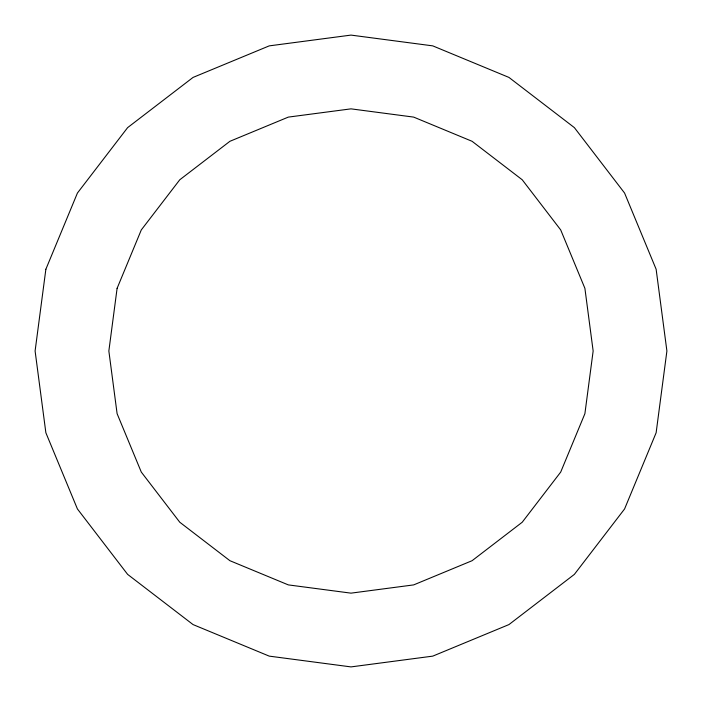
<?xml version="1.0" encoding="UTF-8"?>
<svg xmlns="http://www.w3.org/2000/svg" width="702" height="702" viewBox="0 0 702 702"><rect width="100%" height="100%" fill="white"/><g stroke="black" fill="none" stroke-linecap="round" stroke-linejoin="round"><path stroke-width="1.05" d="M45.867 269.243L35.1 351L45.867 432.757L77.422 508.95L127.624 574.376L193.05 624.578L269.243 656.133L351 666.9L432.757 656.133L508.95 624.578L574.376 574.376L624.578 508.95L656.133 432.757L666.9 351L656.133 269.243L624.578 193.05L574.376 127.624L508.95 77.422L432.757 45.867L351 35.1L269.243 45.867L193.05 77.422L127.624 127.624L77.422 193.05L45.867 269.243M117.102 288.329L108.854 351L117.102 413.671L141.295 472.077L179.773 522.227L229.923 560.705L288.329 584.898L351 593.146L413.671 584.898L472.077 560.705L522.227 522.227L560.705 472.077L584.898 413.671L593.146 351L584.898 288.329L560.705 229.923L522.227 179.773L472.077 141.295L413.671 117.102L351 108.854L288.329 117.102L229.923 141.295L179.773 179.773L141.295 229.923L117.102 288.329"/></g></svg>
